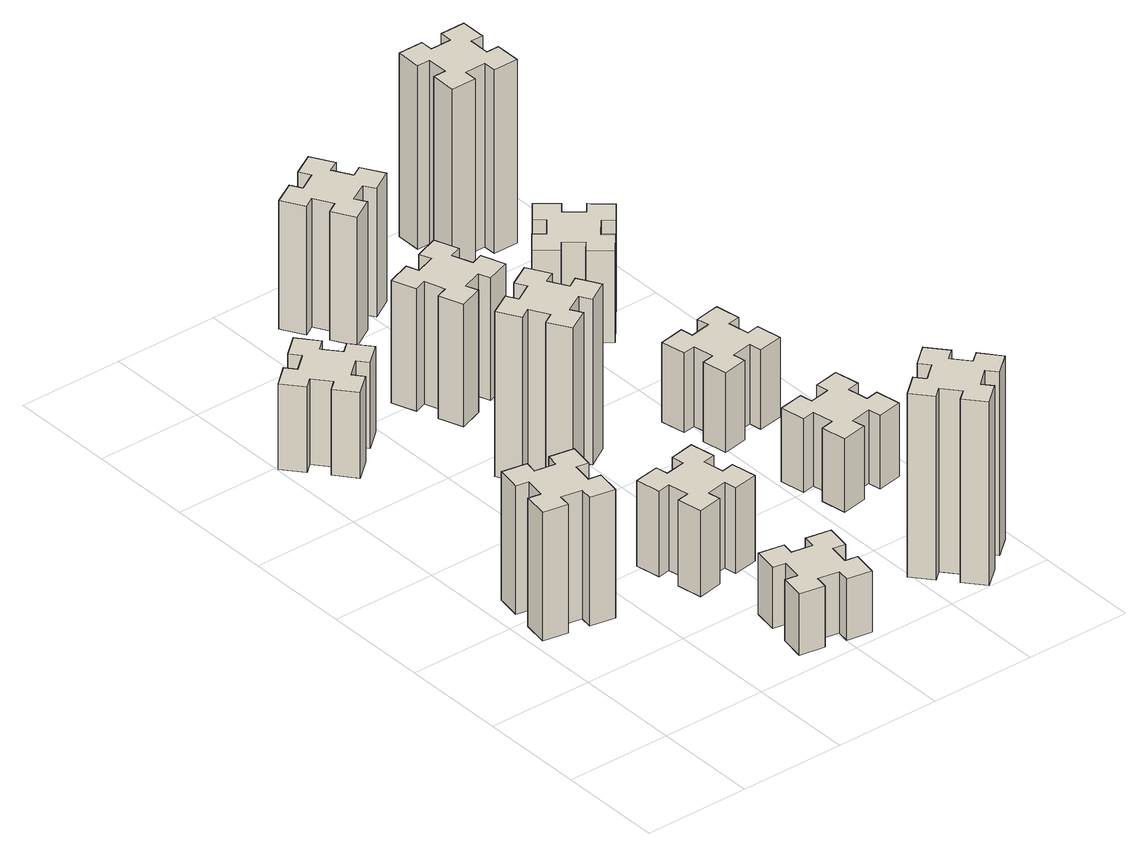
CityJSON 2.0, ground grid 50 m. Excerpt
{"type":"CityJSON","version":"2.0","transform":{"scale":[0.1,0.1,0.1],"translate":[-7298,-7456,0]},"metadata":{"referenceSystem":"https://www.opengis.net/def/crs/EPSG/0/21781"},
"CityObjects":{
"building1":{"type":"Building","attributes":{"class":"1000","function":"1000","usage":"1000","yearOfConstruction":2016,"roofType":"1000","measuredHeight":63,"storeysAboveGround":30,"storeysBelowGround":0},"geometry":[{"type":"Solid","lod":"1","boundaries":[[[[0,1,2,3,4,5,6,7,8,9,10,11,12,13,14,15,16,17,18,19]],[[17,16,20,21]],[[16,15,22,20]],[[15,14,23,22]],[[14,13,24,23]],[[13,12,25,24]],[[12,11,26,25]],[[11,10,27,26]],[[10,9,28,27]],[[9,8,29,28]],[[8,7,30,29]],[[7,6,31,30]],[[6,5,32,31]],[[5,4,33,32]],[[4,3,34,33]],[[3,2,35,34]],[[2,1,36,35]],[[1,0,37,36]],[[0,19,38,37]],[[19,18,39,38]],[[18,17,21,39]],[[24,25,26,27,28,29,30,31,32,33,34,35,36,37,38,39,21,20,22,23]]]]}]},
"building2":{"type":"Building","attributes":{"class":"1000","function":"1000","usage":"1000","yearOfConstruction":2016,"roofType":"1000","measuredHeight":42,"storeysAboveGround":30,"storeysBelowGround":0},"geometry":[{"type":"Solid","lod":"1","boundaries":[[[[40,41,42,43,44,45,46,47,48,49,50,51,52,53,54,55,56,57,58,59]],[[57,56,60,61]],[[56,55,62,60]],[[55,54,63,62]],[[54,53,64,63]],[[53,52,65,64]],[[52,51,66,65]],[[51,50,67,66]],[[50,49,68,67]],[[49,48,69,68]],[[48,47,70,69]],[[47,46,71,70]],[[46,45,72,71]],[[45,44,73,72]],[[44,43,74,73]],[[43,42,75,74]],[[42,41,76,75]],[[41,40,77,76]],[[40,59,78,77]],[[59,58,79,78]],[[58,57,61,79]],[[64,65,66,67,68,69,70,71,72,73,74,75,76,77,78,79,61,60,62,63]]]]}]},
"building3":{"type":"Building","attributes":{"class":"1000","function":"1000","usage":"1000","yearOfConstruction":2016,"roofType":"1000","measuredHeight":30,"storeysAboveGround":30,"storeysBelowGround":0},"geometry":[{"type":"Solid","lod":"1","boundaries":[[[[80,81,82,83,84,85,86,87,88,89,90,91,92,93,94,95,96,97,98,99]],[[97,96,100,101]],[[96,95,102,100]],[[95,94,103,102]],[[94,93,104,103]],[[93,92,105,104]],[[92,91,106,105]],[[91,90,107,106]],[[90,89,108,107]],[[89,88,109,108]],[[88,87,110,109]],[[87,86,111,110]],[[86,85,112,111]],[[85,84,113,112]],[[84,83,114,113]],[[83,82,115,114]],[[82,81,116,115]],[[81,80,117,116]],[[80,99,118,117]],[[99,98,119,118]],[[98,97,101,119]],[[104,105,106,107,108,109,110,111,112,113,114,115,116,117,118,119,101,100,102,103]]]]}]},
"building4":{"type":"Building","attributes":{"class":"1000","function":"1000","usage":"1000","yearOfConstruction":2016,"roofType":"1000","measuredHeight":42,"storeysAboveGround":30,"storeysBelowGround":0},"geometry":[{"type":"Solid","lod":"1","boundaries":[[[[120,121,122,123,124,125,126,127,128,129,130,131,132,133,134,135,136,137,138,139]],[[137,136,140,141]],[[136,135,142,140]],[[135,134,143,142]],[[134,133,144,143]],[[133,132,145,144]],[[132,131,146,145]],[[131,130,147,146]],[[130,129,148,147]],[[129,128,149,148]],[[128,127,150,149]],[[127,126,151,150]],[[126,125,152,151]],[[125,124,153,152]],[[124,123,154,153]],[[123,122,155,154]],[[122,121,156,155]],[[121,120,157,156]],[[120,139,158,157]],[[139,138,159,158]],[[138,137,141,159]],[[144,145,146,147,148,149,150,151,152,153,154,155,156,157,158,159,141,140,142,143]]]]}]},
"building5":{"type":"Building","attributes":{"class":"1000","function":"1000","usage":"1000","yearOfConstruction":2016,"roofType":"1000","measuredHeight":81,"storeysAboveGround":30,"storeysBelowGround":0},"geometry":[{"type":"Solid","lod":"1","boundaries":[[[[160,161,162,163,164,165,166,167,168,169,170,171,172,173,174,175,176,177,178,179]],[[177,176,180,181]],[[176,175,182,180]],[[175,174,183,182]],[[174,173,184,183]],[[173,172,185,184]],[[172,171,186,185]],[[171,170,187,186]],[[170,169,188,187]],[[169,168,189,188]],[[168,167,190,189]],[[167,166,191,190]],[[166,165,192,191]],[[165,164,193,192]],[[164,163,194,193]],[[163,162,195,194]],[[162,161,196,195]],[[161,160,197,196]],[[160,179,198,197]],[[179,178,199,198]],[[178,177,181,199]],[[184,185,186,187,188,189,190,191,192,193,194,195,196,197,198,199,181,180,182,183]]]]}]},
"building6":{"type":"Building","attributes":{"class":"1000","function":"1000","usage":"1000","yearOfConstruction":2016,"roofType":"1000","measuredHeight":60,"storeysAboveGround":30,"storeysBelowGround":0},"geometry":[{"type":"Solid","lod":"1","boundaries":[[[[200,201,202,203,204,205,206,207,208,209,210,211,212,213,214,215,216,217,218,219]],[[217,216,220,221]],[[216,215,222,220]],[[215,214,223,222]],[[214,213,224,223]],[[213,212,225,224]],[[212,211,226,225]],[[211,210,227,226]],[[210,209,228,227]],[[209,208,229,228]],[[208,207,230,229]],[[207,206,231,230]],[[206,205,232,231]],[[205,204,233,232]],[[204,203,234,233]],[[203,202,235,234]],[[202,201,236,235]],[[201,200,237,236]],[[200,219,238,237]],[[219,218,239,238]],[[218,217,221,239]],[[224,225,226,227,228,229,230,231,232,233,234,235,236,237,238,239,221,220,222,223]]]]}]},
"building7":{"type":"Building","attributes":{"class":"1000","function":"1000","usage":"1000","yearOfConstruction":2016,"roofType":"1000","measuredHeight":90,"storeysAboveGround":30,"storeysBelowGround":0},"geometry":[{"type":"Solid","lod":"1","boundaries":[[[[240,241,242,243,244,245,246,247,248,249,250,251,252,253,254,255,256,257,258,259]],[[257,256,260,261]],[[256,255,262,260]],[[255,254,263,262]],[[254,253,264,263]],[[253,252,265,264]],[[252,251,266,265]],[[251,250,267,266]],[[250,249,268,267]],[[249,248,269,268]],[[248,247,270,269]],[[247,246,271,270]],[[246,245,272,271]],[[245,244,273,272]],[[244,243,274,273]],[[243,242,275,274]],[[242,241,276,275]],[[241,240,277,276]],[[240,259,278,277]],[[259,258,279,278]],[[258,257,261,279]],[[264,265,266,267,268,269,270,271,272,273,274,275,276,277,278,279,261,260,262,263]]]]}]},
"building8":{"type":"Building","attributes":{"class":"1000","function":"1000","usage":"1000","yearOfConstruction":2016,"roofType":"1000","measuredHeight":63,"storeysAboveGround":30,"storeysBelowGround":0},"geometry":[{"type":"Solid","lod":"1","boundaries":[[[[280,281,282,283,284,285,286,287,288,289,290,291,292,293,294,295,296,297,298,299]],[[297,296,300,301]],[[296,295,302,300]],[[295,294,303,302]],[[294,293,304,303]],[[293,292,305,304]],[[292,291,306,305]],[[291,290,307,306]],[[290,289,308,307]],[[289,288,309,308]],[[288,287,310,309]],[[287,286,311,310]],[[286,285,312,311]],[[285,284,313,312]],[[284,283,314,313]],[[283,282,315,314]],[[282,281,316,315]],[[281,280,317,316]],[[280,299,318,317]],[[299,298,319,318]],[[298,297,301,319]],[[304,305,306,307,308,309,310,311,312,313,314,315,316,317,318,319,301,300,302,303]]]]}]},
"building9":{"type":"Building","attributes":{"class":"1000","function":"1000","usage":"1000","yearOfConstruction":2016,"roofType":"1000","measuredHeight":36,"storeysAboveGround":30,"storeysBelowGround":0},"geometry":[{"type":"Solid","lod":"1","boundaries":[[[[320,321,322,323,324,325,326,327,328,329,330,331,332,333,334,335,336,337,338,339]],[[337,336,340,341]],[[336,335,342,340]],[[335,334,343,342]],[[334,333,344,343]],[[333,332,345,344]],[[332,331,346,345]],[[331,330,347,346]],[[330,329,348,347]],[[329,328,349,348]],[[328,327,350,349]],[[327,326,351,350]],[[326,325,352,351]],[[325,324,353,352]],[[324,323,354,353]],[[323,322,355,354]],[[322,321,356,355]],[[321,320,357,356]],[[320,339,358,357]],[[339,338,359,358]],[[338,337,341,359]],[[344,345,346,347,348,349,350,351,352,353,354,355,356,357,358,359,341,340,342,343]]]]}]},
"building10":{"type":"Building","attributes":{"class":"1000","function":"1000","usage":"1000","yearOfConstruction":2016,"roofType":"1000","measuredHeight":39,"storeysAboveGround":30,"storeysBelowGround":0},"geometry":[{"type":"Solid","lod":"1","boundaries":[[[[360,361,362,363,364,365,366,367,368,369,370,371,372,373,374,375,376,377,378,379]],[[377,376,380,381]],[[376,375,382,380]],[[375,374,383,382]],[[374,373,384,383]],[[373,372,385,384]],[[372,371,386,385]],[[371,370,387,386]],[[370,369,388,387]],[[369,368,389,388]],[[368,367,390,389]],[[367,366,391,390]],[[366,365,392,391]],[[365,364,393,392]],[[364,363,394,393]],[[363,362,395,394]],[[362,361,396,395]],[[361,360,397,396]],[[360,379,398,397]],[[379,378,399,398]],[[378,377,381,399]],[[384,385,386,387,388,389,390,391,392,393,394,395,396,397,398,399,381,380,382,383]]]]}]},
"building11":{"type":"Building","attributes":{"class":"1000","function":"1000","usage":"1000","yearOfConstruction":2016,"roofType":"1000","measuredHeight":45,"storeysAboveGround":30,"storeysBelowGround":0},"geometry":[{"type":"Solid","lod":"1","boundaries":[[[[400,401,402,403,404,405,406,407,408,409,410,411,412,413,414,415,416,417,418,419]],[[417,416,420,421]],[[416,415,422,420]],[[415,414,423,422]],[[414,413,424,423]],[[413,412,425,424]],[[412,411,426,425]],[[411,410,427,426]],[[410,409,428,427]],[[409,408,429,428]],[[408,407,430,429]],[[407,406,431,430]],[[406,405,432,431]],[[405,404,433,432]],[[404,403,434,433]],[[403,402,435,434]],[[402,401,436,435]],[[401,400,437,436]],[[400,419,438,437]],[[419,418,439,438]],[[418,417,421,439]],[[424,425,426,427,428,429,430,431,432,433,434,435,436,437,438,439,421,420,422,423]]]]}]},
"building12":{"type":"Building","attributes":{"class":"1000","function":"1000","usage":"1000","yearOfConstruction":2016,"roofType":"1000","measuredHeight":90,"storeysAboveGround":30,"storeysBelowGround":0},"geometry":[{"type":"Solid","lod":"1","boundaries":[[[[440,441,442,443,444,445,446,447,448,449,450,451,452,453,454,455,456,457,458,459]],[[457,456,460,461]],[[456,455,462,460]],[[455,454,463,462]],[[454,453,464,463]],[[453,452,465,464]],[[452,451,466,465]],[[451,450,467,466]],[[450,449,468,467]],[[449,448,469,468]],[[448,447,470,469]],[[447,446,471,470]],[[446,445,472,471]],[[445,444,473,472]],[[444,443,474,473]],[[443,442,475,474]],[[442,441,476,475]],[[441,440,477,476]],[[440,459,478,477]],[[459,458,479,478]],[[458,457,461,479]],[[464,465,466,467,468,469,470,471,472,473,474,475,476,477,478,479,461,460,462,463]]]]}]}
},
"vertices":[
[345,917,0],[362,1015,0],[421,1005,0],[442,1123,0],[324,1144,0],[314,1085,0],[215,1102,0],[226,1161,0],[107,1182,0],[87,1064,0],[146,1054,0],[128,955,0],[69,966,0],[48,847,0],[167,827,0],[177,886,0],[275,868,0],[265,809,0],[383,788,0],[404,907,0],[275,868,630],[265,809,630],[177,886,630],[167,827,630],[48,847,630],[69,966,630],[128,955,630],[146,1054,630],[87,1064,630],[107,1182,630],[226,1161,630],[215,1102,630],[314,1085,630],[324,1144,630],[442,1123,630],[421,1005,630],[362,1015,630],[345,917,630],[404,907,630],[383,788,630],
[278,2349,0],[354,2413,0],[393,2367,0],[485,2444,0],[408,2536,0],[362,2498,0],[297,2574,0],[343,2613,0],[266,2705,0],[174,2628,0],[213,2582,0],[136,2517,0],[98,2563,0],[6,2486,0],[83,2394,0],[129,2433,0],[193,2356,0],[147,2318,0],[224,2226,0],[316,2303,0],[193,2356,420],[147,2318,420],[129,2433,420],[83,2394,420],[6,2486,420],[98,2563,420],[136,2517,420],[213,2582,420],[174,2628,420],[266,2705,420],[343,2613,420],[297,2574,420],[362,2498,420],[408,2536,420],[485,2444,420],[393,2367,420],[354,2413,420],[278,2349,420],[316,2303,420],[224,2226,420],
[886,314,0],[868,215,0],[809,226,0],[788,107,0],[907,87,0],[917,146,0],[1015,128,0],[1005,69,0],[1123,48,0],[1144,167,0],[1085,177,0],[1102,275,0],[1161,265,0],[1182,383,0],[1064,404,0],[1054,345,0],[955,362,0],[966,421,0],[847,442,0],[827,324,0],[955,362,300],[966,421,300],[1054,345,300],[1064,404,300],[1182,383,300],[1161,265,300],[1102,275,300],[1085,177,300],[1144,167,300],[1123,48,300],[1005,69,300],[1015,128,300],[917,146,300],[907,87,300],[788,107,300],[809,226,300],[868,215,300],[886,314,300],[827,324,300],[847,442,300],
[915,1002,0],[817,985,0],[807,1044,0],[688,1023,0],[709,905,0],[768,915,0],[786,817,0],[727,807,0],[747,688,0],[866,709,0],[855,768,0],[954,786,0],[964,727,0],[1082,747,0],[1061,866,0],[1002,855,0],[985,954,0],[1044,964,0],[1023,1082,0],[905,1061,0],[985,954,420],[1044,964,420],[1002,855,420],[1061,866,420],[1082,747,420],[964,727,420],[954,786,420],[855,768,420],[866,709,420],[747,688,420],[727,807,420],[786,817,420],[768,915,420],[709,905,420],[688,1023,420],[807,1044,420],[817,985,420],[915,1002,420],[905,1061,420],[1023,1082,420],
[1006,1837,0],[956,1924,0],[1008,1954,0],[948,2058,0],[844,1998,0],[874,1946,0],[787,1896,0],[757,1948,0],[653,1888,0],[713,1784,0],[765,1814,0],[815,1727,0],[763,1697,0],[823,1593,0],[927,1653,0],[897,1705,0],[984,1755,0],[1014,1703,0],[1118,1763,0],[1058,1867,0],[984,1755,810],[1014,1703,810],[897,1705,810],[927,1653,810],[823,1593,810],[763,1697,810],[815,1727,810],[765,1814,810],[713,1784,810],[653,1888,810],[757,1948,810],[787,1896,810],[874,1946,810],[844,1998,810],[948,2058,810],[1008,1954,810],[956,1924,810],[1006,1837,810],[1058,1867,810],[1118,1763,810],
[876,2345,0],[970,2379,0],[990,2323,0],[1103,2364,0],[1062,2477,0],[1006,2456,0],[972,2550,0],[1028,2570,0],[987,2683,0],[874,2642,0],[895,2586,0],[801,2552,0],[780,2608,0],[667,2567,0],[709,2454,0],[765,2475,0],[799,2381,0],[743,2360,0],[784,2247,0],[897,2289,0],[799,2381,600],[743,2360,600],[765,2475,600],[709,2454,600],[667,2567,600],[780,2608,600],[801,2552,600],[895,2586,600],[874,2642,600],[987,2683,600],[1028,2570,600],[972,2550,600],[1006,2456,600],[1062,2477,600],[1103,2364,600],[990,2323,600],[970,2379,600],[876,2345,600],[897,2289,600],[784,2247,600],
[1758,129,0],[1834,193,0],[1873,147,0],[1965,224,0],[1888,316,0],[1842,278,0],[1777,354,0],[1823,393,0],[1746,485,0],[1654,408,0],[1693,362,0],[1616,297,0],[1578,343,0],[1486,266,0],[1563,174,0],[1609,213,0],[1673,136,0],[1627,98,0],[1704,6,0],[1796,83,0],[1673,136,900],[1627,98,900],[1609,213,900],[1563,174,900],[1486,266,900],[1578,343,900],[1616,297,900],[1693,362,900],[1654,408,900],[1746,485,900],[1823,393,900],[1777,354,900],[1842,278,900],[1888,316,900],[1965,224,900],[1873,147,900],[1834,193,900],[1758,129,900],[1796,83,900],[1704,6,900],
[1006,3217,0],[956,3304,0],[1008,3334,0],[948,3438,0],[844,3378,0],[874,3326,0],[787,3276,0],[757,3328,0],[653,3268,0],[713,3164,0],[765,3194,0],[815,3107,0],[763,3077,0],[823,2973,0],[927,3033,0],[897,3085,0],[984,3135,0],[1014,3083,0],[1118,3143,0],[1058,3247,0],[984,3135,630],[1014,3083,630],[897,3085,630],[927,3033,630],[823,2973,630],[763,3077,630],[815,3107,630],[765,3194,630],[713,3164,630],[653,3268,630],[757,3328,630],[787,3276,630],[874,3326,630],[844,3378,630],[948,3438,630],[1008,3334,630],[956,3304,630],[1006,3217,630],[1058,3247,630],[1118,3143,630],
[1755,1102,0],[1657,1085,0],[1647,1144,0],[1528,1123,0],[1549,1005,0],[1608,1015,0],[1626,917,0],[1567,907,0],[1587,788,0],[1706,809,0],[1695,868,0],[1794,886,0],[1804,827,0],[1922,847,0],[1901,966,0],[1842,955,0],[1825,1054,0],[1884,1064,0],[1863,1182,0],[1745,1161,0],[1825,1054,360],[1884,1064,360],[1842,955,360],[1901,966,360],[1922,847,360],[1804,827,360],[1794,886,360],[1695,868,360],[1706,809,360],[1587,788,360],[1567,907,360],[1626,917,360],[1608,1015,360],[1549,1005,360],[1528,1123,360],[1647,1144,360],[1657,1085,360],[1755,1102,360],[1745,1161,360],[1863,1182,360],
[1655,1742,0],[1557,1725,0],[1547,1784,0],[1428,1763,0],[1449,1645,0],[1508,1655,0],[1526,1557,0],[1467,1547,0],[1487,1428,0],[1606,1449,0],[1595,1508,0],[1694,1526,0],[1704,1467,0],[1822,1487,0],[1801,1606,0],[1742,1595,0],[1725,1694,0],[1784,1704,0],[1763,1822,0],[1645,1801,0],[1725,1694,390],[1784,1704,390],[1742,1595,390],[1801,1606,390],[1822,1487,390],[1704,1467,390],[1694,1526,390],[1595,1508,390],[1606,1449,390],[1487,1428,390],[1467,1547,390],[1526,1557,390],[1508,1655,390],[1449,1645,390],[1428,1763,390],[1547,1784,390],[1557,1725,390],[1655,1742,390],[1645,1801,390],[1763,1822,390],
[1734,2617,0],[1658,2682,0],[1696,2728,0],[1604,2805,0],[1527,2713,0],[1573,2674,0],[1509,2598,0],[1463,2636,0],[1386,2544,0],[1478,2467,0],[1516,2513,0],[1593,2449,0],[1554,2403,0],[1646,2326,0],[1723,2418,0],[1677,2456,0],[1742,2533,0],[1788,2494,0],[1865,2586,0],[1773,2663,0],[1742,2533,450],[1788,2494,450],[1677,2456,450],[1723,2418,450],[1646,2326,450],[1554,2403,450],[1593,2449,450],[1516,2513,450],[1478,2467,450],[1386,2544,450],[1463,2636,450],[1509,2598,450],[1573,2674,450],[1527,2713,450],[1604,2805,450],[1696,2728,450],[1658,2682,450],[1734,2617,450],[1773,2663,450],[1865,2586,450],
[1575,3195,0],[1675,3195,0],[1675,3135,0],[1795,3135,0],[1795,3255,0],[1735,3255,0],[1735,3355,0],[1795,3355,0],[1795,3475,0],[1675,3475,0],[1675,3415,0],[1575,3415,0],[1575,3475,0],[1455,3475,0],[1455,3355,0],[1515,3355,0],[1515,3255,0],[1455,3255,0],[1455,3135,0],[1575,3135,0],[1515,3255,900],[1455,3255,900],[1515,3355,900],[1455,3355,900],[1455,3475,900],[1575,3475,900],[1575,3415,900],[1675,3415,900],[1675,3475,900],[1795,3475,900],[1795,3355,900],[1735,3355,900],[1735,3255,900],[1795,3255,900],[1795,3135,900],[1675,3135,900],[1675,3195,900],[1575,3195,900],[1575,3135,900],[1455,3135,900]
]}
